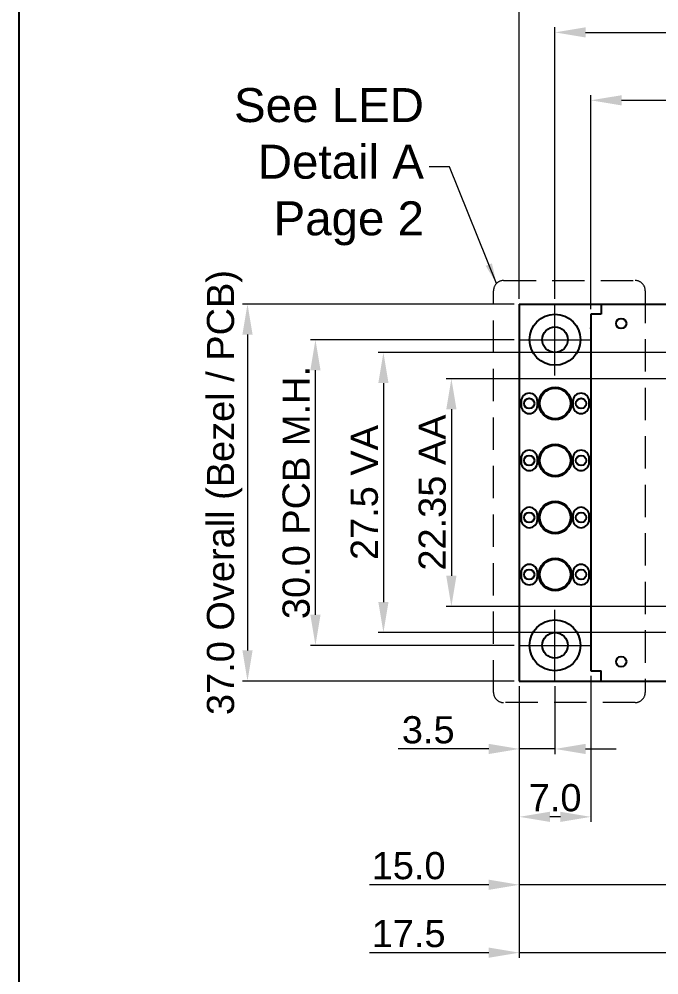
# Model space of a CAD drawing. Extents: x 365 to 1637, y -92 to 444.
# Drawn here: x 365.4 to 428.1, y -16.7 to 77.1 of the extents above; entities that cross this region are included whole.
import ezdxf

# ---------------------------------------------------------------- set-up
doc = ezdxf.new("R2010")
doc.units = 0
doc.linetypes.add('CENTER2', pattern=[28.575, 19.05, -3.175, 3.175, -3.175])
doc.linetypes.add('HIDDEN2', pattern=[4.7625, 3.175, -1.5875])
doc.layers.get('DEFPOINTS').update_dxf_attribs({"color": 252, "linetype": 'CONTINUOUS'})
for name, color, linetype, lineweight in [('-Dim_mm', 5, 'CONTINUOUS', 13), ('-Text', 7, 'CONTINUOUS', 9), ('BEZEL', 7, 'CONTINUOUS', 18), ('CENTER', 1, 'CENTER2', 9), ('Detail Circle', 132, 'HIDDEN2', 20)]:
    doc.layers.add(name, color=color, linetype=linetype, lineweight=lineweight)
for name, color, linetype in [('BZL', 7, 'CONTINUOUS'), ('LED', 7, 'CONTINUOUS'), ('PCB', 94, 'CONTINUOUS')]:
    doc.layers.add(name, color=color, linetype=linetype)
doc.layers.add('VIEWPORT', color=8, linetype='CONTINUOUS', plot=False)
doc.styles.add('STYLE1', font='arial.ttf')
doc.dimstyles.new('10x LO_mm', dxfattribs={"dimtxt": 2.6666, "dimasz": 2, "dimexe": 0.5, "dimexo": 0.5, "dimgap": 0.5, "dimtad": 1, "dimlfac": 0.1, "dimzin": 4, "dimdsep": 46, "dimtxsty": 'STYLE1', "dimcen": -2.5, "dimclrd": 256, "dimclre": 256, "dimclrt": 256, "dimadec": 0, "dimazin": 0, "dimtp": 0.5, "dimtm": 0.5, "dimtfac": 1, "dimtmove": 0, "dimatfit": 1, "dimfxl": 0, "dimtolj": 1, "dimtzin": 0, "dimlwd": -1, "dimlwe": -1, "dimarcsym": 0})
doc.dimstyles.new('LO_mm', dxfattribs={"dimtxt": 2.6666, "dimasz": 3, "dimexe": 0.5, "dimexo": 0.5, "dimgap": 0.5, "dimtad": 1, "dimzin": 4, "dimdsep": 46, "dimtxsty": 'STYLE1', "dimcen": -2.5, "dimclrd": 256, "dimclre": 256, "dimclrt": 256, "dimadec": 0, "dimazin": 0, "dimtp": 0.5, "dimtm": 0.5, "dimtfac": 1, "dimtmove": 0, "dimatfit": 1, "dimfxl": 0, "dimtolj": 1, "dimtzin": 0, "dimlwd": -1, "dimlwe": -1, "dimarcsym": 0})

# ---------------------------------------------------------------- blocks, each defined once
blk = doc.blocks.new('bezel')
at = {"layer": 'BZL'}
for p, q in [((445.829, 181.653), (542.779, 181.653)), ((445.829, 181.653), (445.829, 180.653)), ((542.779, 181.653), (542.779, 180.653)), ((444.829, 180.653), (444.829, 145.653)), ((445.829, 180.653), (444.829, 180.653)), ((535.804, 180.153), (452.804, 180.153)), ((542.779, 180.653), (543.779, 180.653)), ((543.779, 180.653), (543.779, 145.653)), ((535.804, 179.353), (452.804, 179.353)), ((535.804, 146.953), (452.804, 146.953)), ((444.829, 145.653), (445.829, 145.653)), ((445.829, 144.653), (445.829, 145.653)), ((535.804, 146.153), (452.804, 146.153)), ((542.779, 144.653), (542.779, 145.653)), ((542.779, 145.653), (543.779, 145.653)), ((445.829, 144.653), (542.779, 144.653))]:
    blk.add_line(p, q, dxfattribs=at)
for centre in [(447.804, 179.753), (540.804, 179.753), (447.804, 146.553), (540.804, 146.553)]:
    blk.add_circle(centre, 0.5, dxfattribs=at)
for centre, start, end in [((452.804, 179.753), 90, 270), ((535.804, 179.753), 270, 90), ((452.804, 146.553), 90, 270), ((535.804, 146.553), 270, 90)]:
    blk.add_arc(centre, 0.4, start, end, dxfattribs=at)
at = {"layer": 'BZL', "linetype": 'ByBlock'}
blk.add_point((444.829, 179.293), dxfattribs=at)
blk = doc.blocks.new('*D10')
at = {"layer": '-Dim_mm', "transparency": 16777216}
for p, q in [((414.458, 11.597), (414.458, 4.93)), ((417.958, 11.597), (417.958, 4.93)), ((411.458, 5.43), (402.585, 5.43)), ((417.958, 5.43), (414.458, 5.43)), ((420.958, 5.43), (423.958, 5.43))]:
    blk.add_line(p, q, dxfattribs=at)
for points in [[(411.458, 5.93), (411.458, 4.93), (414.458, 5.43)], [(420.958, 5.93), (420.958, 4.93), (417.958, 5.43)]]:
    blk.add_solid(points, dxfattribs=at)
at = {"layer": 'DEFPOINTS', "color": 0, "transparency": 16777216}
for p in [(414.458, 12.097), (417.958, 12.097), (414.458, 5.43)]:
    blk.add_point(p, dxfattribs=at)
at = {"layer": '-Dim_mm', "transparency": 16777216, "insert": (405.522, 7.293), "char_height": 2.6666, "attachment_point": 5, "style": 'STYLE1'}
blk.add_mtext('\\A1;3.5', dxfattribs=at)
blk = doc.blocks.new('*D11')
at = {"layer": '-Dim_mm', "transparency": 16777216}
for p, q in [((421.483, 12.597), (421.483, -1.736)), ((414.458, 11.597), (414.458, -1.736)), ((418.483, -1.236), (417.458, -1.236))]:
    blk.add_line(p, q, dxfattribs=at)
for points in [[(417.458, -0.736), (417.458, -1.736), (414.458, -1.236)], [(418.483, -0.736), (418.483, -1.736), (421.483, -1.236)]]:
    blk.add_solid(points, dxfattribs=at)
at = {"layer": 'DEFPOINTS', "color": 0, "transparency": 16777216}
for p in [(421.483, 13.097), (414.458, 12.097), (414.458, -1.236)]:
    blk.add_point(p, dxfattribs=at)
at = {"layer": '-Dim_mm', "transparency": 16777216, "insert": (417.971, 0.625), "char_height": 2.6666, "attachment_point": 5, "style": 'STYLE1'}
blk.add_mtext('\\A1;7.0', dxfattribs=at)
blk = doc.blocks.new('*D12')
at = {"layer": '-Dim_mm', "transparency": 16777216}
for p, q in [((429.483, 17.347), (429.483, -8.403)), ((414.458, 11.597), (414.458, -8.403)), ((411.458, -7.903), (399.765, -7.903)), ((429.483, -7.903), (414.458, -7.903)), ((432.483, -7.903), (435.483, -7.903))]:
    blk.add_line(p, q, dxfattribs=at)
for points in [[(411.458, -7.403), (411.458, -8.403), (414.458, -7.903)], [(432.483, -7.403), (432.483, -8.403), (429.483, -7.903)]]:
    blk.add_solid(points, dxfattribs=at)
at = {"layer": 'DEFPOINTS', "color": 0, "transparency": 16777216}
for p in [(429.483, 17.847), (414.458, 12.097), (414.458, -7.903)]:
    blk.add_point(p, dxfattribs=at)
at = {"layer": '-Dim_mm', "transparency": 16777216, "insert": (403.598, -6.041), "char_height": 2.6666, "attachment_point": 5, "style": 'STYLE1'}
blk.add_mtext('\\A1;15.0', dxfattribs=at)
blk = doc.blocks.new('*D13')
at = {"layer": '-Dim_mm', "transparency": 16777216}
for p, q in [((431.983, 18.922), (431.983, -15.069)), ((414.458, 11.597), (414.458, -15.069)), ((411.458, -14.569), (399.75, -14.569)), ((431.983, -14.569), (414.458, -14.569)), ((434.983, -14.569), (437.983, -14.569))]:
    blk.add_line(p, q, dxfattribs=at)
for points in [[(411.458, -14.069), (411.458, -15.069), (414.458, -14.569)], [(434.983, -14.069), (434.983, -15.069), (431.983, -14.569)]]:
    blk.add_solid(points, dxfattribs=at)
at = {"layer": 'DEFPOINTS', "color": 0, "transparency": 16777216}
for p in [(431.983, 19.422), (414.458, 12.097), (414.458, -14.569)]:
    blk.add_point(p, dxfattribs=at)
at = {"layer": '-Dim_mm', "transparency": 16777216, "insert": (403.598, -12.708), "char_height": 2.6666, "attachment_point": 5, "style": 'STYLE1'}
blk.add_mtext('\\A1;17.5', dxfattribs=at)
blk = doc.blocks.new('*D18')
at = {"layer": '-Dim_mm', "transparency": 16777216}
for p, q in [((431.483, 41.772), (407.292, 41.772)), ((407.792, 38.772), (407.792, 22.422)), ((431.483, 19.422), (407.292, 19.422))]:
    blk.add_line(p, q, dxfattribs=at)
for points in [[(407.292, 38.772), (408.292, 38.772), (407.792, 41.772)], [(407.292, 22.422), (408.292, 22.422), (407.792, 19.422)]]:
    blk.add_solid(points, dxfattribs=at)
at = {"layer": 'DEFPOINTS', "color": 0, "transparency": 16777216}
for p in [(431.983, 41.772), (407.792, 19.422), (431.983, 19.422)]:
    blk.add_point(p, dxfattribs=at)
at = {"layer": '-Dim_mm', "transparency": 16777216, "insert": (405.929, 30.597), "char_height": 2.6666, "attachment_point": 5, "rotation": 90, "style": 'STYLE1'}
blk.add_mtext('\\A1;22.35 AA', dxfattribs=at)
blk = doc.blocks.new('*D19')
at = {"layer": '-Dim_mm', "transparency": 16777216}
for p, q in [((429.983, 44.347), (400.625, 44.347)), ((401.125, 41.347), (401.125, 19.847)), ((429.983, 16.847), (400.625, 16.847))]:
    blk.add_line(p, q, dxfattribs=at)
for points in [[(400.625, 41.347), (401.625, 41.347), (401.125, 44.347)], [(400.625, 19.847), (401.625, 19.847), (401.125, 16.847)]]:
    blk.add_solid(points, dxfattribs=at)
at = {"layer": 'DEFPOINTS', "color": 0, "transparency": 16777216}
for p in [(430.483, 44.347), (401.125, 16.847), (430.483, 16.847)]:
    blk.add_point(p, dxfattribs=at)
at = {"layer": '-Dim_mm', "transparency": 16777216, "insert": (399.264, 30.597), "char_height": 2.6666, "attachment_point": 5, "rotation": 90, "style": 'STYLE1'}
blk.add_mtext('\\A1;27.5 VA', dxfattribs=at)
blk = doc.blocks.new('*D20')
at = {"layer": '-Dim_mm', "transparency": 16777216}
for p, q in [((413.958, 45.597), (393.958, 45.597)), ((394.458, 18.597), (394.458, 42.597)), ((413.958, 15.597), (393.958, 15.597))]:
    blk.add_line(p, q, dxfattribs=at)
for points in [[(393.958, 42.597), (394.958, 42.597), (394.458, 45.597)], [(393.958, 18.597), (394.958, 18.597), (394.458, 15.597)]]:
    blk.add_solid(points, dxfattribs=at)
at = {"layer": 'DEFPOINTS', "color": 0, "transparency": 16777216}
for p in [(394.458, 45.597), (414.458, 45.597), (414.458, 15.597)]:
    blk.add_point(p, dxfattribs=at)
at = {"layer": '-Dim_mm', "transparency": 16777216, "insert": (392.579, 30.597), "char_height": 2.6666, "attachment_point": 5, "rotation": 90, "style": 'STYLE1'}
blk.add_mtext('\\A1;30.0 PCB M.H.', dxfattribs=at)
blk = doc.blocks.new('*D21')
at = {"layer": '-Dim_mm', "transparency": 16777216}
for p, q in [((413.958, 49.097), (387.292, 49.097)), ((387.792, 46.097), (387.792, 15.097)), ((413.958, 12.097), (387.292, 12.097))]:
    blk.add_line(p, q, dxfattribs=at)
for points in [[(387.292, 46.097), (388.292, 46.097), (387.792, 49.097)], [(387.292, 15.097), (388.292, 15.097), (387.792, 12.097)]]:
    blk.add_solid(points, dxfattribs=at)
at = {"layer": 'DEFPOINTS', "color": 0, "transparency": 16777216}
for p in [(414.458, 49.097), (387.792, 12.097), (414.458, 12.097)]:
    blk.add_point(p, dxfattribs=at)
at = {"layer": '-Dim_mm', "transparency": 16777216, "insert": (385.543, 30.597), "char_height": 2.6666, "attachment_point": 5, "rotation": 90, "style": 'STYLE1'}
blk.add_mtext('\\A1;37.0 Overall (Bezel / PCB)', dxfattribs=at)
blk = doc.blocks.new('*D24')
at = {"layer": '-Dim_mm', "transparency": 16777216}
for p, q in [((421.483, 48.597), (421.483, 69.597)), ((520.433, 48.597), (520.433, 69.597)), ((424.483, 69.097), (517.433, 69.097))]:
    blk.add_line(p, q, dxfattribs=at)
for points in [[(424.483, 69.597), (424.483, 68.597), (421.483, 69.097)], [(517.433, 69.597), (517.433, 68.597), (520.433, 69.097)]]:
    blk.add_solid(points, dxfattribs=at)
at = {"layer": 'DEFPOINTS', "color": 0, "transparency": 16777216}
for p in [(520.433, 69.097), (421.483, 48.097), (520.433, 48.097)]:
    blk.add_point(p, dxfattribs=at)
at = {"layer": '-Dim_mm', "transparency": 16777216, "insert": (470.958, 70.958), "char_height": 2.6666, "attachment_point": 5, "style": 'STYLE1'}
blk.add_mtext('\\A1;99.0 Bezel', dxfattribs=at)
blk = doc.blocks.new('*D25')
at = {"layer": '-Dim_mm', "transparency": 16777216}
for p, q in [((417.958, 49.597), (417.958, 76.263)), ((523.958, 49.597), (523.958, 76.263)), ((420.958, 75.763), (520.958, 75.763))]:
    blk.add_line(p, q, dxfattribs=at)
for points in [[(420.958, 76.263), (420.958, 75.263), (417.958, 75.763)], [(520.958, 76.263), (520.958, 75.263), (523.958, 75.763)]]:
    blk.add_solid(points, dxfattribs=at)
at = {"layer": 'DEFPOINTS', "color": 0, "transparency": 16777216}
for p in [(523.958, 75.763), (417.958, 49.097), (523.958, 49.097)]:
    blk.add_point(p, dxfattribs=at)
at = {"layer": '-Dim_mm', "transparency": 16777216, "insert": (470.958, 78.011), "char_height": 2.6666, "attachment_point": 5, "style": 'STYLE1'}
blk.add_mtext('\\A1;106.0 PCB Mounting Holes', dxfattribs=at)
blk = doc.blocks.new('*D26')
at = {"layer": '-Dim_mm', "transparency": 16777216}
for p, q in [((414.458, 49.597), (414.458, 82.93)), ((556.458, 49.597), (556.458, 82.93)), ((417.458, 82.43), (553.458, 82.43))]:
    blk.add_line(p, q, dxfattribs=at)
for points in [[(417.458, 82.93), (417.458, 81.93), (414.458, 82.43)], [(553.458, 82.93), (553.458, 81.93), (556.458, 82.43)]]:
    blk.add_solid(points, dxfattribs=at)
at = {"layer": 'DEFPOINTS', "color": 0, "transparency": 16777216}
for p in [(556.458, 82.43), (414.458, 49.097), (556.458, 49.097)]:
    blk.add_point(p, dxfattribs=at)
at = {"layer": '-Dim_mm', "transparency": 16777216, "insert": (485.458, 84.679), "char_height": 2.6666, "attachment_point": 5, "style": 'STYLE1'}
blk.add_mtext('\\A1;142.0 Overall (PCB)', dxfattribs=at)

msp = doc.modelspace()

# ---------------------------------------------------------------- linework, layer by layer
at = {"layer": 'BZL'}
for centre in [(417.971, 39.347), (417.971, 33.747), (417.971, 28.147), (417.971, 22.547)]:
    msp.add_circle(centre, 1.6, dxfattribs=at)
at = {"layer": 'CENTER'}
for p, q in [((417.958, 42.097), (417.958, 49.097)), ((414.458, 45.597), (421.458, 45.597)), ((417.958, 12.097), (417.958, 19.097)), ((414.458, 15.597), (421.458, 15.597))]:
    msp.add_line(p, q, dxfattribs=at)
at = {"layer": 'Detail Circle'}
msp.add_lwpolyline([(412.922, 51.41), (425.815, 51.41, -0.414214), (426.815, 50.41), (426.815, 10.98, -0.414214), (425.815, 9.98), (412.922, 9.98, -0.414214), (411.922, 10.98), (411.922, 50.41, -0.414214)], format="xyb", close=True, dxfattribs=at)
at = {"layer": 'LED'}
for centre in [(417.971, 39.347), (417.971, 33.747), (417.971, 28.147), (417.971, 22.547)]:
    msp.add_circle(centre, 1.5, dxfattribs=at)
at = {"layer": 'PCB'}
for p, q in [((414.458, 49.097), (556.458, 49.097)), ((414.458, 49.097), (414.458, 12.097)), ((414.458, 49.097), (414.458, 12.097)), ((414.458, 12.097), (556.458, 12.097))]:
    msp.add_line(p, q, dxfattribs=at)
for points in [[(414.631, 39.147, 1), (416.231, 39.147), (416.231, 39.547, 1), (414.631, 39.547)], [(419.711, 39.147, 1), (421.311, 39.147), (421.311, 39.547, 1), (419.711, 39.547)], [(414.631, 33.547, 1), (416.231, 33.547), (416.231, 33.947, 1), (414.631, 33.947)], [(419.711, 33.547, 1), (421.311, 33.547), (421.311, 33.947, 1), (419.711, 33.947)], [(414.631, 27.947, 1), (416.231, 27.947), (416.231, 28.347, 1), (414.631, 28.347)], [(419.711, 27.947, 1), (421.311, 27.947), (421.311, 28.347, 1), (419.711, 28.347)], [(414.631, 22.347, 1), (416.231, 22.347), (416.231, 22.747, 1), (414.631, 22.747)], [(419.711, 22.347, 1), (421.311, 22.347), (421.311, 22.747, 1), (419.711, 22.747)]]:
    msp.add_lwpolyline(points, format="xyb", close=True, dxfattribs=at)
for centre, radius in [((417.958, 45.597), 2.5), ((417.958, 45.597), 1.25), ((415.431, 39.347), 0.5), ((420.511, 39.347), 0.5), ((415.431, 33.747), 0.5), ((420.511, 33.747), 0.5), ((415.431, 28.147), 0.5), ((420.511, 28.147), 0.5), ((415.431, 22.547), 0.5), ((420.511, 22.547), 0.5), ((417.958, 15.597), 2.5), ((417.958, 15.597), 1.25)]:
    msp.add_circle(centre, radius, dxfattribs=at)
at = {"layer": 'VIEWPORT'}
msp.add_lwpolyline([(365.387, 164.194), (645.897, 164.194), (645.897, -55.375), (365.387, -55.375)], close=True, dxfattribs=at)

# ---------------------------------------------------------------- block references
at = {"layer": 'BEZEL'}
msp.add_blockref('bezel', (-23.346, -132.556), dxfattribs=at)

# ---------------------------------------------------------------- texts
at = {"layer": '-Text', "insert": (405.102, 62.569), "char_height": 3.3333, "attachment_point": 6, "style": 'STYLE1'}
msp.add_mtext('See LED\\PDetail A\\PPage 2', dxfattribs=at)

# ---------------------------------------------------------------- dimensions: what is measured, and where the dimension line sits
at = {"layer": '-Dim_mm'}
for base, p1, p2, text, picture, middle in [((556.458, 82.43), (414.458, 49.097), (556.458, 49.097), '<> Overall (PCB)', '*D26', (485.458, 84.679)), ((523.958, 75.763), (417.958, 49.097), (523.958, 49.097), '<> PCB Mounting Holes', '*D25', (470.958, 78.011)), ((520.433210052, 69.096842684), (421.483210052, 48.097042684), (520.433210052, 48.097042684), '<> Bezel', '*D24', (470.958210052, 70.958336613))]:
    dim = msp.add_linear_dim(base=base, p1=p1, p2=p2, text=text, dimstyle='LO_mm', override={"dimdec": 1}, dxfattribs=at)
    dim.commit()
    dim.dimension.update_dxf_attribs({"geometry": picture, "text_midpoint": middle})
dim = msp.add_linear_dim(base=(387.792, 12.097), p1=(414.458, 49.097), p2=(414.458, 12.097), angle=90, text='<> Overall (Bezel / PCB)', dimstyle='LO_mm', override={"dimdec": 1}, dxfattribs=at)
dim.commit()
dim.dimension.update_dxf_attribs({"geometry": '*D21', "text_midpoint": (387.792, 30.597), "dimtype": 160})
for base, p1, p2, text, override, picture, middle in [((394.458, 45.597), (414.458, 15.597), (414.458, 45.597), '<> PCB M.H.', {"dimdec": 1}, '*D20', (392.579, 30.597)), ((401.125, 16.847), (430.483, 44.347), (430.483, 16.847), '<> VA', {"dimdec": 1}, '*D19', (399.264, 30.597)), ((407.792, 19.422), (431.983, 41.772), (431.983, 19.422), '<> AA', {"dimdec": 2}, '*D18', (405.929, 30.597))]:
    dim = msp.add_linear_dim(base=base, p1=p1, p2=p2, angle=90, text=text, dimstyle='LO_mm', override=override, dxfattribs=at)
    dim.commit()
    dim.dimension.update_dxf_attribs({"geometry": picture, "text_midpoint": middle})
for base, p1, picture, middle in [((414.458, -14.569), (431.983, 19.422), '*D13', (403.598, -14.569)), ((414.458, -7.903), (429.483, 17.847), '*D12', (403.598, -7.903))]:
    dim = msp.add_linear_dim(base=base, p1=p1, p2=(414.458, 12.097), dimstyle='LO_mm', override={"dimdec": 1}, dxfattribs=at)
    dim.commit()
    dim.dimension.update_dxf_attribs({"geometry": picture, "text_midpoint": middle, "dimtype": 160})
for base, p1, picture, middle in [((414.458, -1.236), (421.483, 13.097), '*D11', (417.971, 0.625)), ((414.458, 5.43), (417.958, 12.097), '*D10', (405.522, 7.293))]:
    dim = msp.add_linear_dim(base=base, p1=p1, p2=(414.458, 12.097), dimstyle='LO_mm', override={"dimdec": 1}, dxfattribs=at)
    dim.commit()
    dim.dimension.update_dxf_attribs({"geometry": picture, "text_midpoint": middle})

# ---------------------------------------------------------------- leaders
at = {"layer": '-Text', "annotation_type": 0, "has_hookline": 1, "hookline_direction": 1, "text_width": 18.181}
msp.add_leader([(412.214, 51.117), (407.602, 62.569), (405.602, 62.569)], dimstyle='10x LO_mm', override={"dimgap": 0.5, "dimtad": 0}, dxfattribs=at)

doc.saveas('drawing.dxf')
